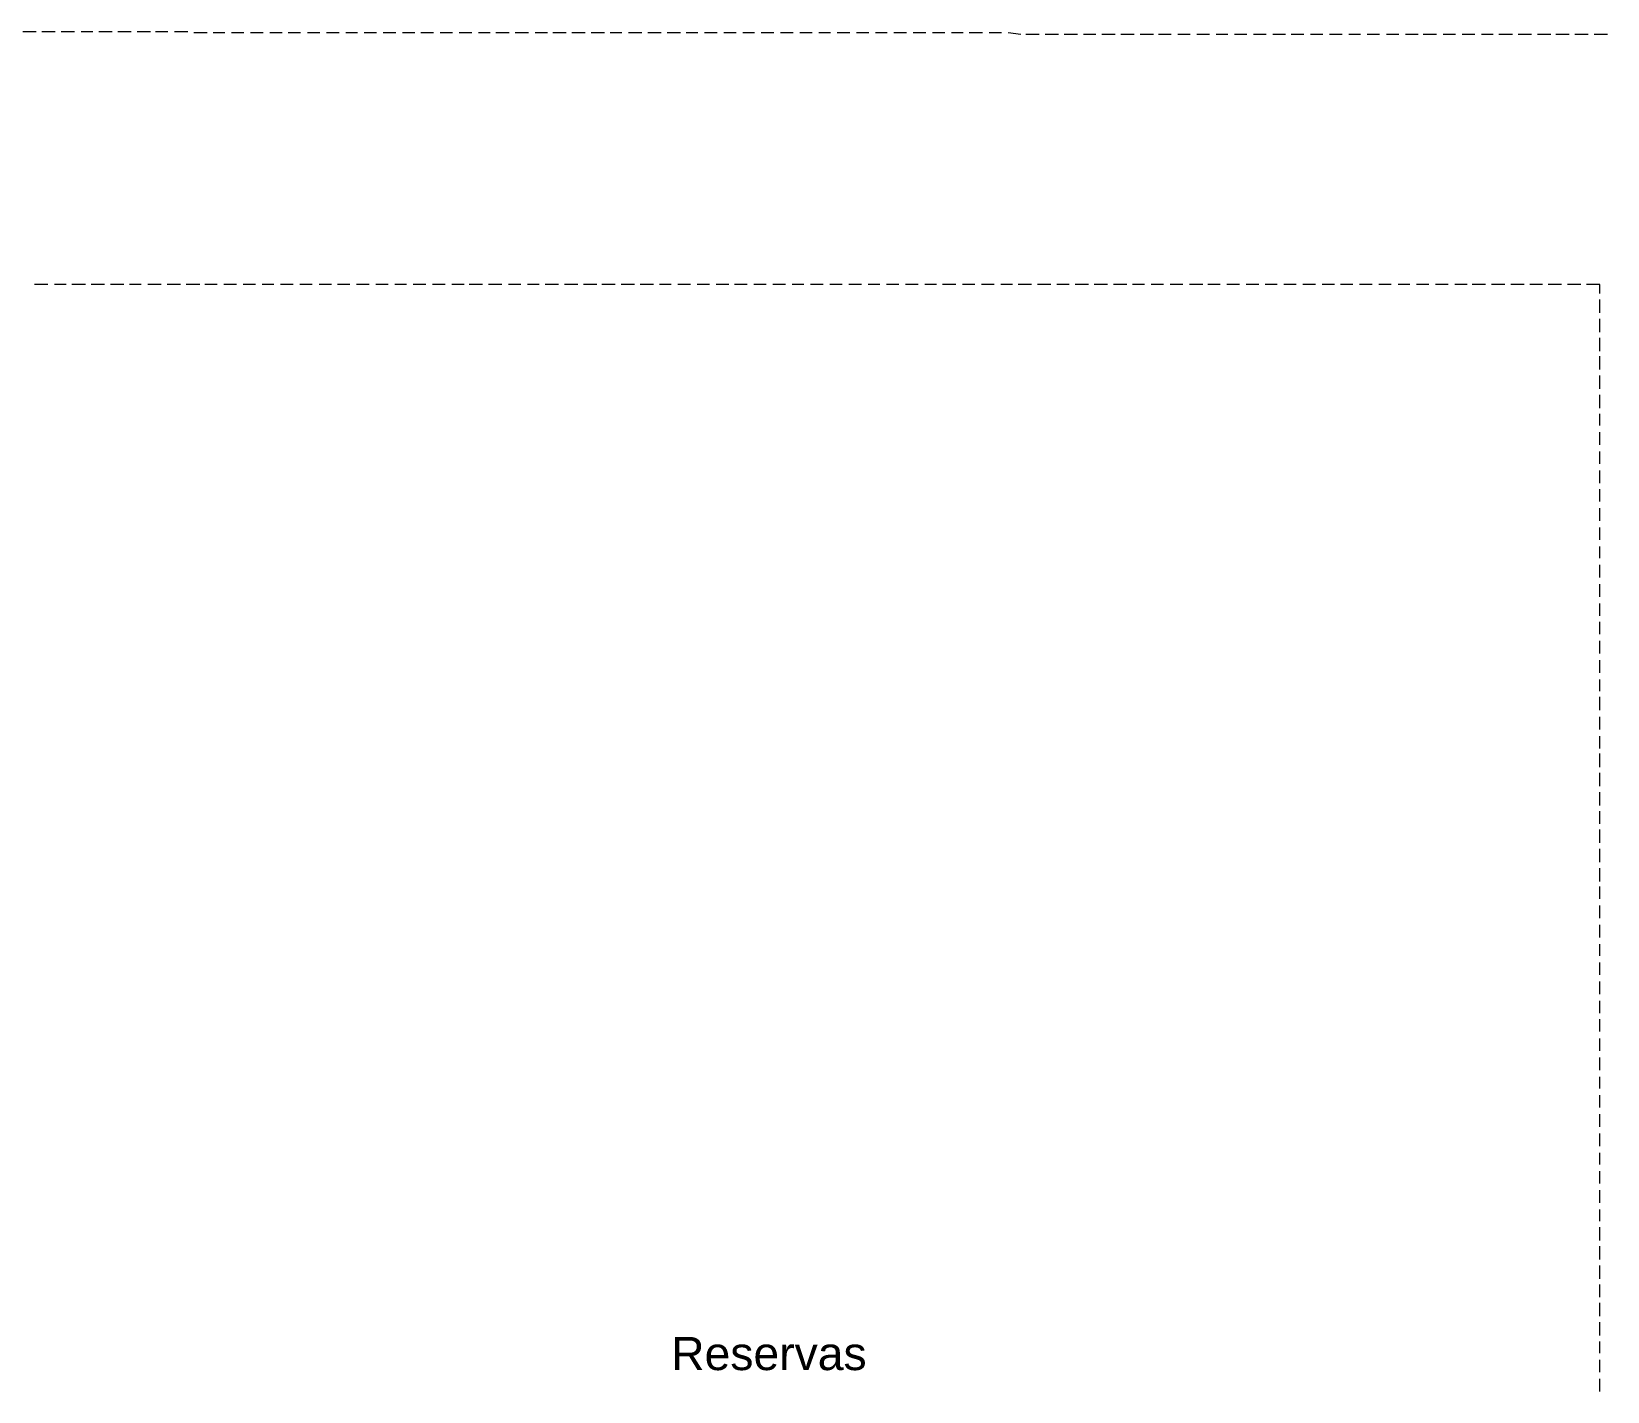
# Model space of a CAD drawing. Header units: millimetres. Extents: x 40 to 176, y -32 to 59.
# Drawn here: x 120.61 to 125.89, y 41.81 to 46.36 of the extents above; entities that cross this region are included whole.
import ezdxf

# ---------------------------------------------------------------- set-up
doc = ezdxf.new("R2010")
doc.units = ezdxf.units.MM
doc.layers.add('13 - Diagrama unifilar', color=7, linetype='Continuous', lineweight=30)
doc.styles.add('Arial0', font='arial.ttf', dxfattribs={"height": 3.14658})

msp = doc.modelspace()

# ---------------------------------------------------------------- linework, layer by layer
at = {"layer": '13 - Diagrama unifilar', "color": 6, "linetype": 'Continuous', "lineweight": 9, "true_color": 0x000006}
for points in [[(120.5844, 46.3609), (120.6291, 46.3609), (120.6291, 46.3609)], [(120.6486, 46.3609), (120.6933, 46.3609), (120.6933, 46.3609)], [(120.7129, 46.3609), (120.7576, 46.3609), (120.7576, 46.3609)], [(120.7799, 46.3609), (120.819, 46.3609), (120.819, 46.3609)], [(120.8386, 46.3609), (120.8833, 46.3609), (120.8833, 46.3609)], [(120.9028, 46.3609), (120.9475, 46.3609), (120.9475, 46.3609)], [(120.9671, 46.3609), (121.0118, 46.3609), (121.0118, 46.3609)], [(121.0285, 46.3609), (121.0704, 46.3609), (121.0704, 46.3609)], [(121.0928, 46.3609), (121.1375, 46.3609), (121.1375, 46.3609)], [(121.157, 46.3581), (121.2017, 46.3581), (121.2017, 46.3581)], [(121.2213, 46.3581), (121.2604, 46.3581), (121.2604, 46.3581)], [(121.2827, 46.3581), (121.3247, 46.3581), (121.3247, 46.3581)], [(121.347, 46.3581), (121.3889, 46.3581), (121.3889, 46.3581)], [(121.4113, 46.3581), (121.4532, 46.3581), (121.4532, 46.3581)], [(121.4727, 46.3581), (121.5146, 46.3581), (121.5146, 46.3581)], [(121.537, 46.3581), (121.5789, 46.3581), (121.5789, 46.3581)], [(121.6012, 46.3581), (121.6431, 46.3581), (121.6431, 46.3581)], [(121.6655, 46.3581), (121.7046, 46.3581), (121.7046, 46.3581)], [(121.7269, 46.3581), (121.7688, 46.3581), (121.7688, 46.3581)], [(121.7912, 46.3581), (121.8331, 46.3581), (121.8331, 46.3581)], [(121.8554, 46.3581), (121.8973, 46.3581), (121.8973, 46.3581)], [(121.9169, 46.3581), (121.9588, 46.3581), (121.9588, 46.3581)], [(121.9811, 46.3581), (122.023, 46.3581), (122.023, 46.3581)], [(122.0454, 46.3581), (122.0873, 46.3581), (122.0873, 46.3581)], [(122.1096, 46.3581), (122.1487, 46.3581), (122.1487, 46.3581)], [(122.1683, 46.3581), (122.213, 46.3581), (122.213, 46.3581)], [(122.2325, 46.3581), (122.2772, 46.3581), (122.2772, 46.3581)], [(122.2996, 46.3581), (122.3415, 46.3581), (122.3415, 46.3581)], [(122.3583, 46.3581), (122.403, 46.3581), (122.403, 46.3581)], [(122.4225, 46.3581), (122.4672, 46.3581), (122.4672, 46.3581)], [(122.4868, 46.3581), (122.5315, 46.3581), (122.5315, 46.3581)], [(122.551, 46.3581), (122.5901, 46.3581), (122.5901, 46.3581)], [(122.6125, 46.3581), (122.6572, 46.3581), (122.6572, 46.3581)], [(122.6767, 46.3581), (122.7214, 46.3581), (122.7214, 46.3581)], [(122.741, 46.3581), (122.7857, 46.3581), (122.7857, 46.3581)], [(122.8052, 46.3581), (122.8443, 46.3581), (122.8443, 46.3581)], [(122.8667, 46.3581), (122.9086, 46.3581), (122.9086, 46.3581)], [(122.9309, 46.3581), (122.9728, 46.3581), (122.9728, 46.3581)], [(122.9952, 46.3581), (123.0343, 46.3581), (123.0343, 46.3581)], [(123.0566, 46.3581), (123.0985, 46.3581), (123.0985, 46.3581)], [(123.1209, 46.3581), (123.1628, 46.3581), (123.1628, 46.3581)], [(123.1851, 46.3581), (123.227, 46.3581), (123.227, 46.3581)], [(123.2494, 46.3581), (123.2885, 46.3581), (123.2885, 46.3581)], [(123.3108, 46.3581), (123.3527, 46.3581), (123.3527, 46.3581)], [(123.3751, 46.3581), (123.417, 46.3581), (123.417, 46.3581)], [(123.4393, 46.3581), (123.4785, 46.3581), (123.4785, 46.3581)], [(123.5008, 46.3581), (123.5427, 46.3581), (123.5427, 46.3581)], [(123.5651, 46.3581), (123.607, 46.3581), (123.607, 46.3581)], [(123.6293, 46.3581), (123.6712, 46.3581), (123.6712, 46.3581)], [(123.6936, 46.3581), (123.7327, 46.3581), (123.7327, 46.3581)], [(123.7522, 46.3581), (123.7969, 46.3581), (123.7969, 46.3581)], [(123.8193, 46.3581), (123.8612, 46.3581), (123.8612, 46.3581)], [(123.8835, 46.3581), (123.9254, 46.3525), (123.9254, 46.3525)], [(123.9422, 46.3525), (123.9869, 46.3525), (123.9869, 46.3525)], [(124.0064, 46.3525), (124.0511, 46.3525), (124.0511, 46.3525)], [(124.0707, 46.3525), (124.1154, 46.3525), (124.1154, 46.3525)], [(124.1349, 46.3525), (124.1768, 46.3525), (124.1768, 46.3525)], [(124.1964, 46.3525), (124.2411, 46.3525), (124.2411, 46.3525)], [(124.2606, 46.3525), (124.3053, 46.3525), (124.3053, 46.3525)], [(124.3249, 46.3525), (124.3696, 46.3525), (124.3696, 46.3525)], [(124.3863, 46.3525), (124.4283, 46.3525), (124.4283, 46.3525)], [(124.4506, 46.3525), (124.4925, 46.3525), (124.4925, 46.3525)], [(124.5148, 46.3525), (124.5568, 46.3525), (124.5568, 46.3525)], [(124.5791, 46.3525), (124.6182, 46.3525), (124.6182, 46.3525)], [(124.6406, 46.3525), (124.6825, 46.3525), (124.6825, 46.3525)], [(124.7048, 46.3525), (124.7467, 46.3525), (124.7467, 46.3525)], [(124.7691, 46.3525), (124.811, 46.3525), (124.811, 46.3525)], [(124.8305, 46.3525), (124.8724, 46.3525), (124.8724, 46.3525)], [(124.8948, 46.3525), (124.9367, 46.3525), (124.9367, 46.3525)], [(124.959, 46.3525), (125.0009, 46.3525), (125.0009, 46.3525)], [(125.0233, 46.3525), (125.0624, 46.3525), (125.0624, 46.3525)], [(125.0847, 46.3525), (125.1266, 46.3525), (125.1266, 46.3525)], [(125.149, 46.3525), (125.1909, 46.3525), (125.1909, 46.3525)], [(125.2132, 46.3525), (125.2551, 46.3525), (125.2551, 46.3525)], [(125.2719, 46.3525), (125.3166, 46.3525), (125.3166, 46.3525)], [(125.3389, 46.3525), (125.3808, 46.3525), (125.3808, 46.3525)], [(125.4032, 46.3525), (125.4451, 46.3525), (125.4451, 46.3525)], [(125.4674, 46.3525), (125.5065, 46.3525), (125.5065, 46.3525)], [(125.5261, 46.3525), (125.5708, 46.3525), (125.5708, 46.3525)], [(125.5904, 46.3525), (125.635, 46.3525), (125.635, 46.3525)], [(125.6546, 46.3525), (125.6993, 46.3525), (125.6993, 46.3525)], [(125.7161, 46.3525), (125.7608, 46.3525), (125.7608, 46.3525)], [(125.7803, 46.3525), (125.825, 46.3525), (125.825, 46.3525)], [(125.8446, 46.3525), (125.8893, 46.3525), (125.8893, 46.3525)], [(120.6682, 45.5145), (120.6235, 45.5145), (120.6235, 45.5145)], [(120.7296, 45.5145), (120.6905, 45.5145), (120.6905, 45.5145)], [(120.7939, 45.5145), (120.7492, 45.5145), (120.7492, 45.5145)], [(120.8581, 45.5145), (120.8134, 45.5145), (120.8134, 45.5145)], [(120.9224, 45.5145), (120.8777, 45.5145), (120.8777, 45.5145)], [(120.981, 45.5145), (120.9419, 45.5145), (120.9419, 45.5145)], [(121.0481, 45.5145), (121.0034, 45.5145), (121.0034, 45.5145)], [(121.1123, 45.5145), (121.0676, 45.5145), (121.0676, 45.5145)], [(121.1766, 45.5145), (121.1319, 45.5145), (121.1319, 45.5145)], [(121.2353, 45.5145), (121.1934, 45.5145), (121.1934, 45.5145)], [(121.2995, 45.5145), (121.2576, 45.5145), (121.2576, 45.5145)], [(121.3638, 45.5145), (121.3219, 45.5145), (121.3219, 45.5145)], [(121.4252, 45.5145), (121.3861, 45.5145), (121.3861, 45.5145)], [(121.4895, 45.5145), (121.4476, 45.5145), (121.4476, 45.5145)], [(121.5537, 45.5145), (121.5118, 45.5145), (121.5118, 45.5145)], [(121.618, 45.5145), (121.5761, 45.5145), (121.5761, 45.5145)], [(121.6794, 45.5145), (121.6375, 45.5145), (121.6375, 45.5145)], [(121.7437, 45.5145), (121.7018, 45.5145), (121.7018, 45.5145)], [(121.8079, 45.5145), (121.766, 45.5145), (121.766, 45.5145)], [(121.8694, 45.5145), (121.8303, 45.5145), (121.8303, 45.5145)], [(121.9336, 45.5145), (121.8917, 45.5145), (121.8917, 45.5145)], [(121.9979, 45.5145), (121.956, 45.5145), (121.956, 45.5145)], [(122.0621, 45.5145), (122.0202, 45.5145), (122.0202, 45.5145)], [(122.1236, 45.5145), (122.0789, 45.5145), (122.0789, 45.5145)], [(122.1878, 45.5145), (122.1432, 45.5145), (122.1432, 45.5145)], [(122.2521, 45.5145), (122.2102, 45.5145), (122.2102, 45.5145)], [(122.3136, 45.5145), (122.2744, 45.5145), (122.2744, 45.5145)], [(122.3778, 45.5145), (122.3331, 45.5145), (122.3331, 45.5145)], [(122.4421, 45.5145), (122.3974, 45.5145), (122.3974, 45.5145)], [(122.5063, 45.5145), (122.4616, 45.5145), (122.4616, 45.5145)], [(122.5678, 45.5145), (122.5231, 45.5145), (122.5231, 45.5145)], [(122.632, 45.5145), (122.5873, 45.5145), (122.5873, 45.5145)], [(122.6963, 45.5145), (122.6516, 45.5145), (122.6516, 45.5145)], [(122.7549, 45.5145), (122.7158, 45.5145), (122.7158, 45.5145)], [(122.8192, 45.5145), (122.7773, 45.5145), (122.7773, 45.5145)], [(122.8834, 45.5145), (122.8415, 45.5145), (122.8415, 45.5145)], [(122.9477, 45.5145), (122.9058, 45.5145), (122.9058, 45.5145)], [(123.0091, 45.5145), (122.9672, 45.5145), (122.9672, 45.5145)], [(123.0734, 45.5145), (123.0315, 45.5145), (123.0315, 45.5145)], [(123.1376, 45.5145), (123.0957, 45.5145), (123.0957, 45.5145)], [(123.1991, 45.5145), (123.16, 45.5145), (123.16, 45.5145)], [(123.2634, 45.5145), (123.2215, 45.5145), (123.2215, 45.5145)], [(123.3276, 45.5145), (123.2857, 45.5145), (123.2857, 45.5145)], [(123.3919, 45.5145), (123.35, 45.5145), (123.35, 45.5145)], [(123.4533, 45.5145), (123.4142, 45.5145), (123.4142, 45.5145)], [(123.5176, 45.5145), (123.4757, 45.5145), (123.4757, 45.5145)], [(123.5818, 45.5145), (123.5399, 45.5145), (123.5399, 45.5145)], [(123.6433, 45.5145), (123.6042, 45.5145), (123.6042, 45.5145)], [(123.7075, 45.5145), (123.6628, 45.5145), (123.6628, 45.5145)], [(123.7718, 45.5145), (123.7299, 45.5145), (123.7299, 45.5145)], [(123.836, 45.5145), (123.7941, 45.5145), (123.7941, 45.5145)], [(123.8975, 45.5145), (123.8584, 45.5145), (123.8584, 45.5145)], [(123.9617, 45.5145), (123.917, 45.5145), (123.917, 45.5145)], [(124.026, 45.5145), (123.9813, 45.5145), (123.9813, 45.5145)], [(124.0874, 45.5145), (124.0455, 45.5145), (124.0455, 45.5145)], [(124.1517, 45.5145), (124.107, 45.5145), (124.107, 45.5145)], [(124.2159, 45.5145), (124.1712, 45.5145), (124.1712, 45.5145)], [(124.2802, 45.5145), (124.2355, 45.5145), (124.2355, 45.5145)], [(124.3389, 45.5145), (124.2997, 45.5145), (124.2997, 45.5145)], [(124.4031, 45.5145), (124.3612, 45.5145), (124.3612, 45.5145)], [(124.4674, 45.5145), (124.4255, 45.5145), (124.4255, 45.5145)], [(124.5344, 45.5145), (124.4897, 45.5145), (124.4897, 45.5145)], [(124.5931, 45.5145), (124.5512, 45.5145), (124.5512, 45.5145)], [(124.6573, 45.5145), (124.6154, 45.5145), (124.6154, 45.5145)], [(124.7216, 45.5145), (124.6797, 45.5145), (124.6797, 45.5145)], [(124.783, 45.5145), (124.7439, 45.5145), (124.7439, 45.5145)], [(124.8473, 45.5145), (124.8054, 45.5145), (124.8054, 45.5145)], [(124.9115, 45.5145), (124.8696, 45.5145), (124.8696, 45.5145)], [(124.9758, 45.5145), (124.9339, 45.5145), (124.9339, 45.5145)], [(125.0372, 45.5145), (124.9953, 45.5145), (124.9953, 45.5145)], [(125.1015, 45.5145), (125.0596, 45.5145), (125.0596, 45.5145)], [(125.1657, 45.5145), (125.1238, 45.5145), (125.1238, 45.5145)], [(125.2272, 45.5145), (125.1881, 45.5145), (125.1881, 45.5145)], [(125.2914, 45.5145), (125.2495, 45.5145), (125.2495, 45.5145)], [(125.3557, 45.5145), (125.3138, 45.5145), (125.3138, 45.5145)], [(125.4199, 45.5145), (125.378, 45.5145), (125.378, 45.5145)], [(125.4814, 45.5145), (125.4367, 45.5145), (125.4367, 45.5145)], [(125.5457, 45.5145), (125.501, 45.5145), (125.501, 45.5145)], [(125.6099, 45.5145), (125.5652, 45.5145), (125.5652, 45.5145)], [(125.6714, 45.5145), (125.6295, 45.5145), (125.6295, 45.5145)], [(125.7356, 45.5145), (125.6909, 45.5145), (125.6909, 45.5145)], [(125.7999, 45.5145), (125.7552, 45.5145), (125.7552, 45.5145)], [(125.8641, 45.4838), (125.8641, 45.5145), (125.8194, 45.5145)], [(125.8641, 45.4195), (125.8641, 45.4642), (125.8641, 45.4642)], [(125.8641, 45.3552), (125.8641, 45.3999), (125.8641, 45.3999)], [(125.8641, 45.291), (125.8641, 45.3357), (125.8641, 45.3357)], [(125.8641, 45.2295), (125.8641, 45.2742), (125.8641, 45.2742)], [(125.8641, 45.1653), (125.8641, 45.21), (125.8641, 45.21)], [(125.8641, 45.101), (125.8641, 45.1457), (125.8641, 45.1457)], [(125.8641, 45.0424), (125.8641, 45.0815), (125.8641, 45.0815)], [(125.8641, 44.9781), (125.8641, 45.02), (125.8641, 45.02)], [(125.8641, 44.9139), (125.8641, 44.9558), (125.8641, 44.9558)], [(125.8641, 44.8496), (125.8641, 44.8915), (125.8641, 44.8915)], [(125.8641, 44.7882), (125.8641, 44.8301), (125.8641, 44.8301)], [(125.8641, 44.7239), (125.8641, 44.7658), (125.8641, 44.7658)], [(125.8641, 44.6597), (125.8641, 44.7016), (125.8641, 44.7016)], [(125.8641, 44.5982), (125.8641, 44.6373), (125.8641, 44.6373)], [(125.8641, 44.534), (125.8641, 44.5759), (125.8641, 44.5759)], [(125.8641, 44.4697), (125.8641, 44.5116), (125.8641, 44.5116)], [(125.8641, 44.4055), (125.8641, 44.4474), (125.8641, 44.4474)], [(125.8641, 44.344), (125.8641, 44.3859), (125.8641, 44.3859)], [(125.8641, 44.2797), (125.8641, 44.3216), (125.8641, 44.3216)], [(125.8641, 44.2155), (125.8641, 44.2574), (125.8641, 44.2574)], [(125.8641, 44.154), (125.8641, 44.1931), (125.8641, 44.1931)], [(125.8641, 44.0898), (125.8641, 44.1345), (125.8641, 44.1345)], [(125.8641, 44.0255), (125.8641, 44.0674), (125.8641, 44.0674)], [(125.8641, 43.9613), (125.8641, 44.0032), (125.8641, 44.0032)], [(125.8641, 43.8998), (125.8641, 43.9445), (125.8641, 43.9445)], [(125.8641, 43.8356), (125.8641, 43.8803), (125.8641, 43.8803)], [(125.8641, 43.7713), (125.8641, 43.816), (125.8641, 43.816)], [(125.8641, 43.7099), (125.8641, 43.7518), (125.8641, 43.7518)], [(125.8641, 43.6456), (125.8641, 43.6903), (125.8641, 43.6903)], [(125.8641, 43.5814), (125.8641, 43.6261), (125.8641, 43.6261)], [(125.8641, 43.5171), (125.8641, 43.5618), (125.8641, 43.5618)], [(125.8641, 43.4585), (125.8641, 43.5004), (125.8641, 43.5004)], [(125.8641, 43.3942), (125.8641, 43.4361), (125.8641, 43.4361)], [(125.8641, 43.3299), (125.8641, 43.3719), (125.8641, 43.3719)], [(125.8641, 43.2685), (125.8641, 43.3076), (125.8641, 43.3076)], [(125.8641, 43.2042), (125.8641, 43.2461), (125.8641, 43.2461)], [(125.8641, 43.14), (125.8641, 43.1819), (125.8641, 43.1819)], [(125.8641, 43.0757), (125.8641, 43.1176), (125.8641, 43.1176)], [(125.8641, 43.0143), (125.8641, 43.0562), (125.8641, 43.0562)], [(125.8641, 42.95), (125.8641, 42.9919), (125.8641, 42.9919)], [(125.8641, 42.8858), (125.8641, 42.9277), (125.8641, 42.9277)], [(125.8641, 42.8243), (125.8641, 42.8634), (125.8641, 42.8634)], [(125.8641, 42.7601), (125.8641, 42.802), (125.8641, 42.802)], [(125.8641, 42.6958), (125.8641, 42.7377), (125.8641, 42.7377)], [(125.8641, 42.6316), (125.8641, 42.6735), (125.8641, 42.6735)], [(125.8641, 42.5701), (125.8641, 42.6092), (125.8641, 42.6092)], [(125.8641, 42.5059), (125.8641, 42.5478), (125.8641, 42.5478)], [(125.8641, 42.4416), (125.8641, 42.4835), (125.8641, 42.4835)], [(125.8641, 42.3802), (125.8641, 42.4193), (125.8641, 42.4193)], [(125.8641, 42.3159), (125.8641, 42.3606), (125.8641, 42.3606)], [(125.8641, 42.2517), (125.8641, 42.2963), (125.8641, 42.2963)], [(125.8641, 42.1874), (125.8641, 42.2321), (125.8641, 42.2321)], [(125.8641, 42.1259), (125.8641, 42.1678), (125.8641, 42.1678)], [(125.8641, 42.0617), (125.8641, 42.1064), (125.8641, 42.1064)], [(125.8641, 41.9974), (125.8641, 42.0421), (125.8641, 42.0421)], [(125.8641, 41.9388), (125.8641, 41.9779), (125.8641, 41.9779)], [(125.8641, 41.8745), (125.8641, 41.9164), (125.8641, 41.9164)], [(125.8641, 41.8103), (125.8641, 41.8522), (125.8641, 41.8522)]]:
    msp.add_lwpolyline(points, dxfattribs=at)

# ---------------------------------------------------------------- texts
at = {"layer": '13 - Diagrama unifilar', "color": 7, "true_color": 0x000007, "style": 'Arial0'}
msp.add_text('Reservas', height=0.11092, dxfattribs=at).set_placement((122.7549, 41.8818))

doc.saveas('drawing.dxf')
